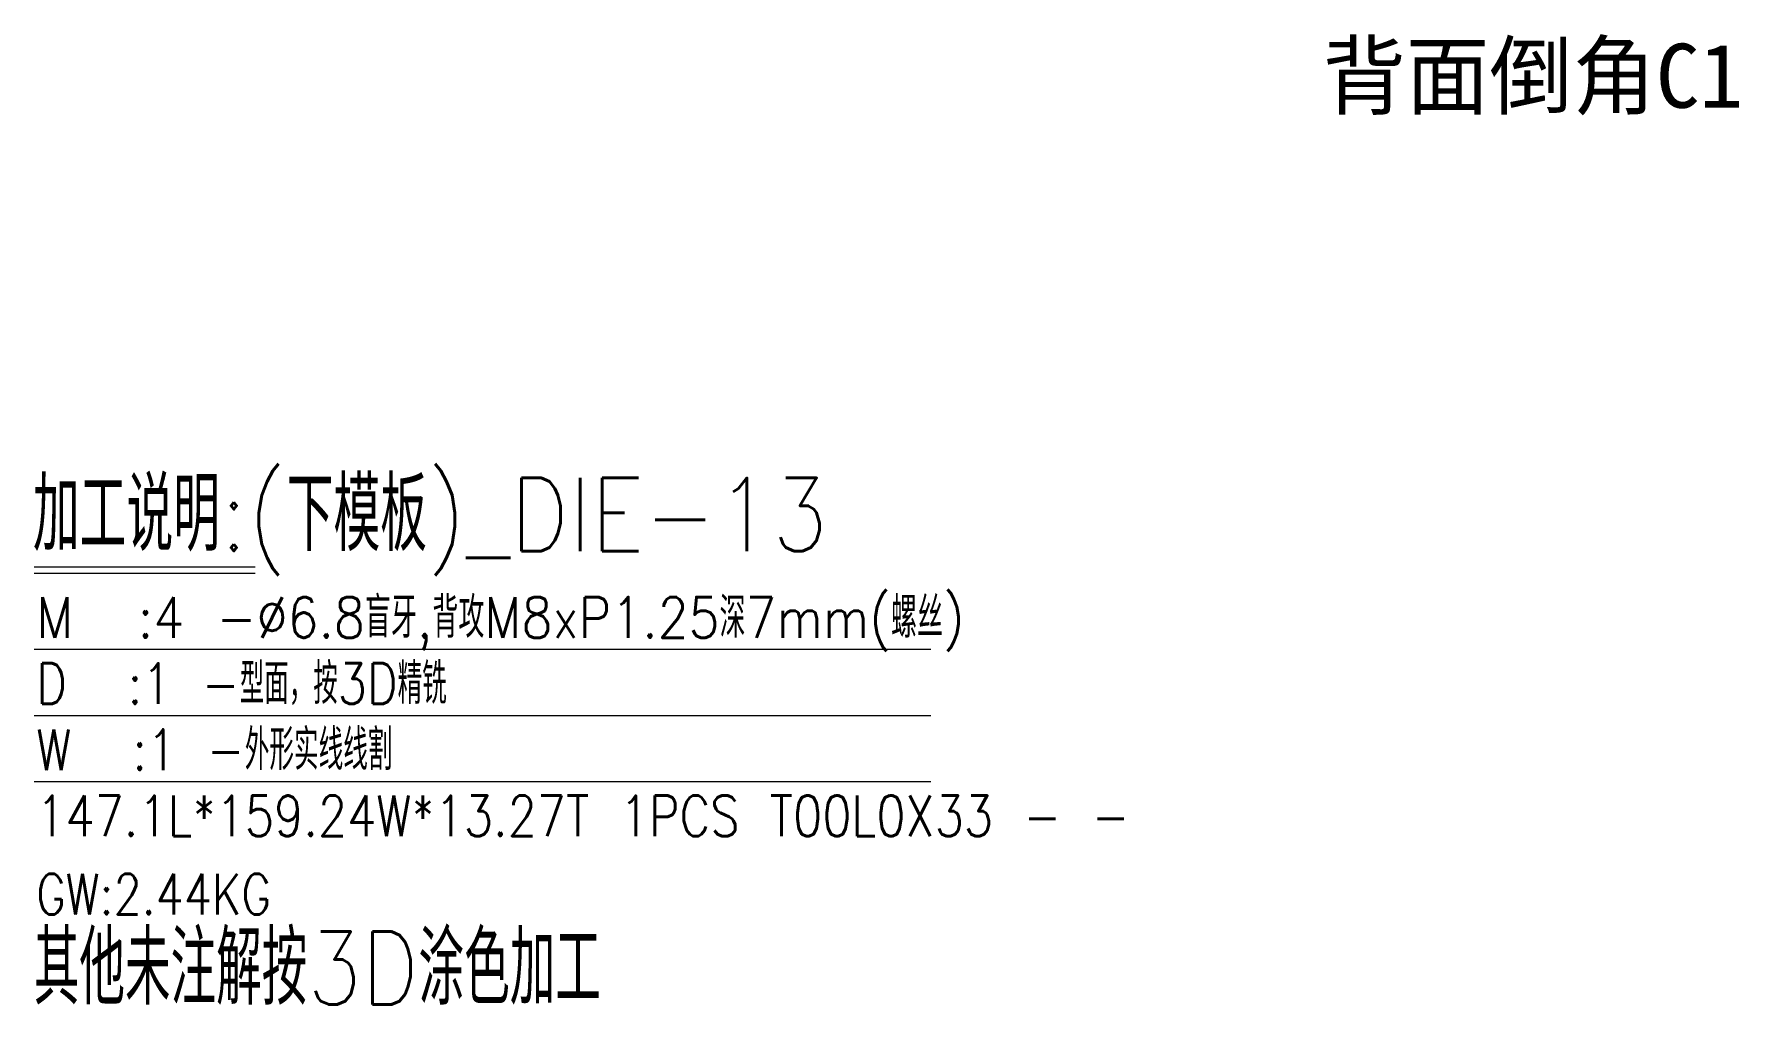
# Model space of a CAD drawing. Header units: millimetres. Extents: x 21395 to 21918, y 42853 to 43095.
# Drawn here: x 21649.2 to 21917.9, y 42941.5 to 43094.5 of the extents above; entities that cross this region are included whole.
import ezdxf
from ezdxf.enums import TextEntityAlignment as Align

# ---------------------------------------------------------------- set-up
doc = ezdxf.new("R2010")
doc.units = ezdxf.units.MM
doc.layers.add('dim', color=4, linetype='Continuous')
doc.styles.add('chinesef_fs', font='txt.shx', dxfattribs={"bigfont": 'gbcbig.shx'})

msp = doc.modelspace()

# ---------------------------------------------------------------- linework, layer by layer
at = {"layer": 'dim', "color": 8, "linetype": 'Continuous', "lineweight": 18}
for p, q in [((21649.23, 43010.534), (21684.066, 43010.534)), ((21649.23, 43009.572), (21684.066, 43009.572)), ((21649.23, 42997.545), (21790.577, 42997.545)), ((21649.23, 42987.122), (21790.577, 42987.122)), ((21649.23, 42976.698), (21790.577, 42976.698))]:
    msp.add_line(p, q, dxfattribs=at)

# ---------------------------------------------------------------- texts
at = {"layer": 'dim'}
msp.add_text('背面倒角C1', height=10.101, dxfattribs=at).set_placement((21885.443, 43088.109), align=Align.MIDDLE)
at = {"layer": 'dim', "color": 4, "lineweight": 13, "style": 'chinesef_fs'}
for s, height, width, p in [('加工说明:(下模板)_DIE-13', 11.52, 0.8883, (21649.05, 43013.043)), ('M  :4 -%%c6.8盲牙,背攻M8xP1.25深7mm(螺丝)', 6.4, 0.8891, (21649.569, 42999.367)), ('D  :1 -型面，按3D精铣', 6.4, 0.8387, (21649.569, 42988.943)), ('147.1L*159.24W*13.27T 1PCS T00L0X33 - - ', 6.4, 0.8386, (21649.569, 42968.097)), ('GW:2.44KG ', 6.4, 0.8074, (21649.569, 42955.749))]:
    msp.add_text(s, height=height, dxfattribs=dict(at, width=width)).set_placement(p)
at = {"layer": 'dim', "color": 1, "lineweight": 13, "style": 'chinesef_fs', "width": 0.8416}
msp.add_text('W  :1 -外形实线线割', height=6.4, dxfattribs=at).set_placement((21649.569, 42978.52))
at = {"layer": 'dim', "color": 21, "lineweight": 13, "style": 'chinesef_fs', "width": 0.8663}
msp.add_text('其他未注解按3D涂色加工', height=11.52, dxfattribs=at).set_placement((21649.18, 42941.536))

doc.saveas('drawing.dxf')
